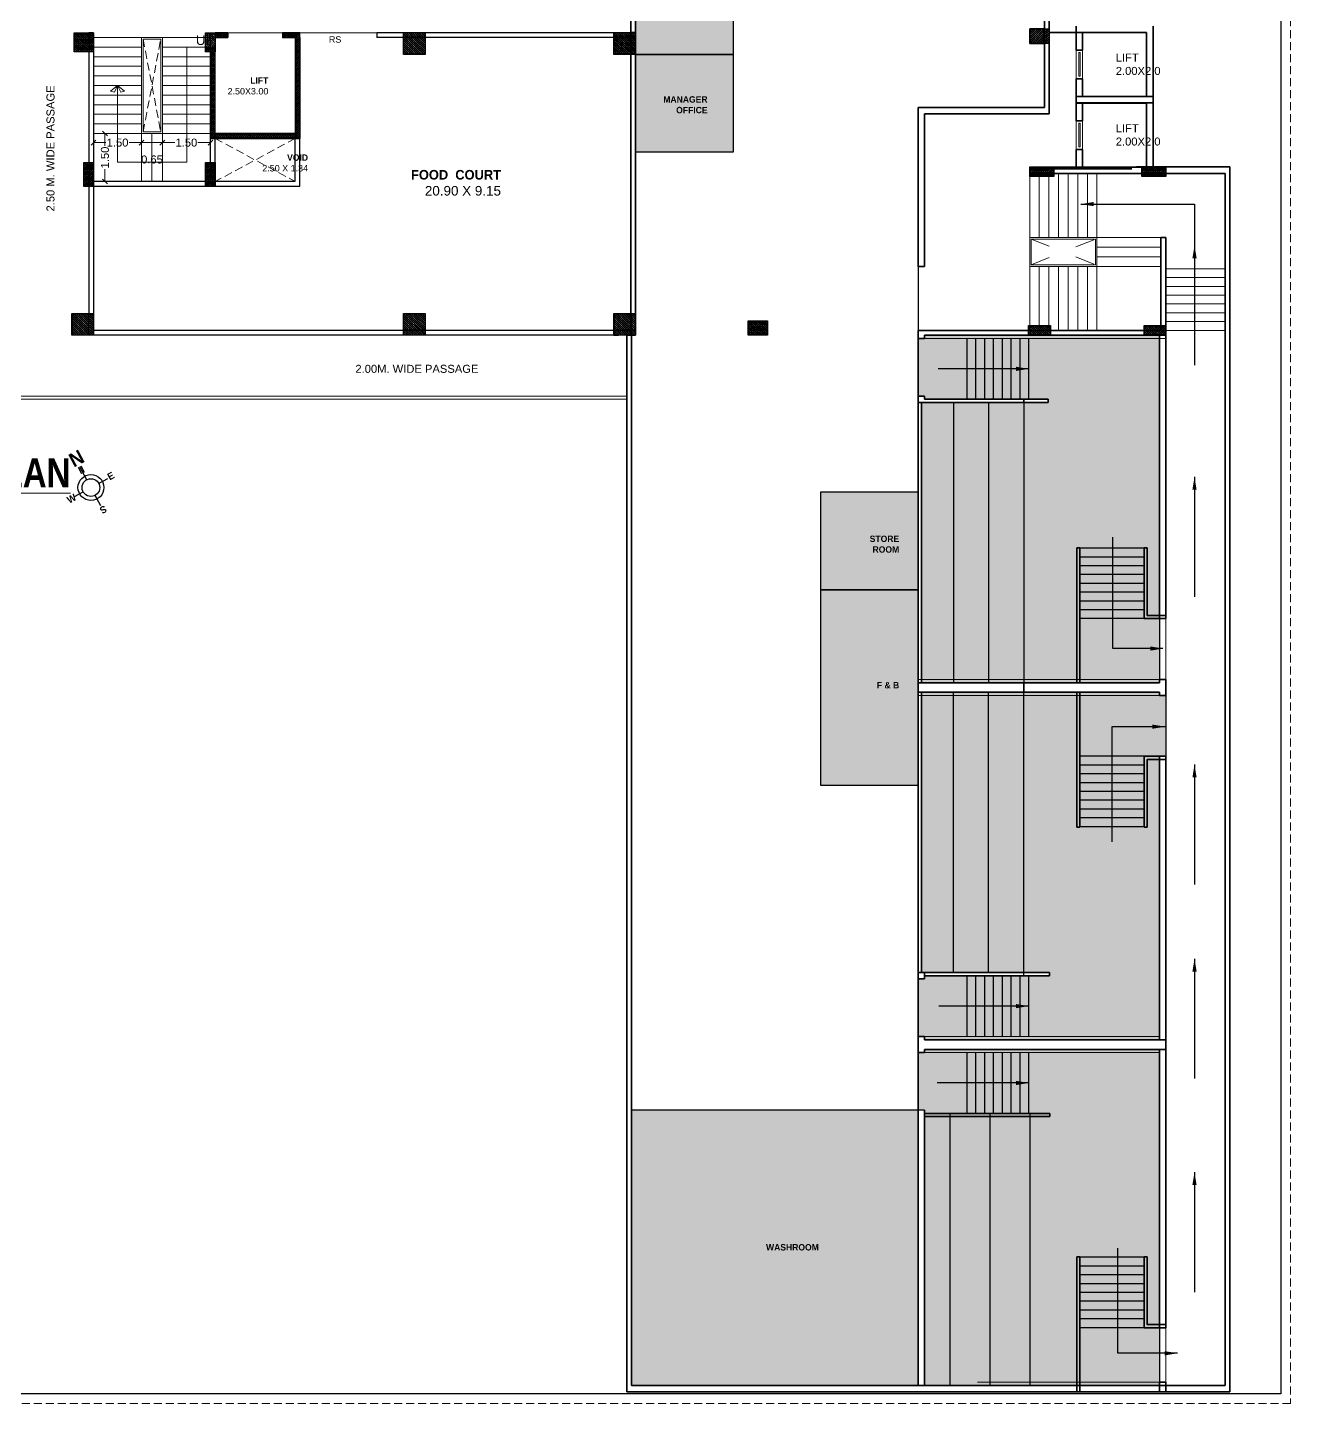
# Model space of a CAD drawing. Header units: feet. Extents: x 1354 to 2117, y 994 to 1430.
# Drawn here: x 1806.27 to 1845.72, y 1086.66 to 1129.64 of the extents above; entities that cross this region are included whole.
import ezdxf
from ezdxf.enums import TextEntityAlignment as Align

# ---------------------------------------------------------------- set-up
doc = ezdxf.new("R2010")
doc.units = ezdxf.units.FT
for name, pattern in [('ACAD_ISO03W100', [30, 12, -18]), ('DASHED2', [0.375, 0.25, -0.125]), ('HIDDEN', [0.375, 0.25, -0.125])]:
    doc.linetypes.add(name, pattern=pattern)
for name, color, linetype, lineweight in [('AR-WALLS', 1, 'Continuous', 30), ('COLUMN (DCPL)', 10, 'Continuous', 30), ('COLUMN HATCH (DCPL)', 42, 'Continuous', 5), ('DIAMENTION', 6, 'Continuous', 13), ('door', 42, 'Continuous', 9), ('Door_TMOS', 252, 'Continuous', 15), ('DUCT (DCPL)', 8, 'HIDDEN', 13), ('H', 253, 'Continuous', 5), ('LINE-1-KEY (DCPL)', 253, 'Continuous', 9), ('stair', 22, 'Continuous', 9), ('Staircase_TMOS', 129, 'Continuous', 20), ('tex', 7, 'Continuous', 15), ('Text Common_TMOS', 150, 'Continuous', 20), ('wall', 7, 'Continuous', 30), ('Wall_TMOS', 5, 'Continuous', 35), ('WIN', 230, 'Continuous', 9)]:
    doc.layers.add(name, color=color, linetype=linetype, lineweight=lineweight)
doc.layers.add('Layer2', color=240, linetype='Continuous')
doc.layers.add('TPClient-Sheet', color=14, linetype='Continuous')
doc.styles.add('Arial Narrow', font='arial.ttf')
doc.styles.get("Standard").update_dxf_attribs({"font": 'arial.ttf'})
doc.styles.add('STYLE1', font='arial.ttf')
doc.styles.add('TECHNICBOLD', font='teb_____.pfb', dxfattribs={"height": 0.03})
doc.dimstyles.new('2_Dim_Wrk_Medium_TMOS', dxfattribs={"dimtxt": 0.18, "dimasz": 0.15, "dimexe": 0.18, "dimexo": 0.0625, "dimgap": 0.09, "dimtad": 0, "dimdec": 3, "dimzin": 0, "dimdsep": 46, "dimtxsty": 'STYLE1', "dimblk": 'OPEN90', "dimcen": 0.09, "dimclrd": 256, "dimclre": 256, "dimclrt": 256, "dimazin": 2, "dimtfac": 1, "dimtdec": 3, "dimtofl": 0, "dimtmove": 0, "dimatfit": 3, "dimfxl": 0, "dimtolj": 1, "dimtzin": 0, "dimlwd": -1, "dimlwe": -1, "dimarcsym": 0})
doc.dimstyles.new('SITE', dxfattribs={"dimtxt": 0.25, "dimasz": 0.15, "dimexe": 0.07, "dimexo": 0.07, "dimgap": 0.05, "dimtad": 0, "dimzin": 0, "dimdsep": 46, "dimtxsty": 'Arial Narrow', "dimblk": 'OBLIQUE', "dimcen": 0.09, "dimclrd": 4, "dimclre": 3, "dimclrt": 6, "dimadec": 0, "dimazin": 0, "dimtfac": 1, "dimtofl": 0, "dimtmove": 2, "dimatfit": 3, "dimfxl": 0, "dimtolj": 1, "dimtzin": 0, "dimlwd": -1, "dimlwe": -1, "dimarcsym": 0})

# ---------------------------------------------------------------- blocks, each defined once
blk = doc.blocks.new('_Oblique')
at = {"layer": 'Layer2', "color": 0, "lineweight": -2}
blk.add_line((-0.5, -0.5), (0.5, 0.5), dxfattribs=at)
blk = doc.blocks.new('*D238')
at = {"layer": 'DEFPOINTS', "color": 0}
for p in [(1808.336, 1126.333), (1809.836, 1126.333), (1809.836, 1126.048)]:
    blk.add_point(p, dxfattribs=at)
at = {"layer": 'DIAMENTION', "color": 3}
for p, q in [((1808.336, 1126.228), (1808.336, 1125.978)), ((1809.836, 1126.228), (1809.836, 1125.978))]:
    blk.add_line(p, q, dxfattribs=at)
at = {"layer": 'DIAMENTION', "color": 4}
for p, q in [((1808.336, 1126.048), (1808.723, 1126.048)), ((1809.836, 1126.048), (1809.448, 1126.048))]:
    blk.add_line(p, q, dxfattribs=at)
at = {"layer": 'DIAMENTION', "color": 4, "xscale": 0.15, "yscale": 0.15, "zscale": 0.15, "rotation": 180}
blk.add_blockref('_Oblique', (1808.336, 1126.048), dxfattribs=at)
at = {"layer": 'DIAMENTION', "color": 4, "xscale": 0.15, "yscale": 0.15, "zscale": 0.15}
blk.add_blockref('_Oblique', (1809.836, 1126.048), dxfattribs=at)
at = {"layer": 'DIAMENTION', "color": 6, "insert": (1809.086, 1126.048), "char_height": 0.25, "attachment_point": 5, "style": 'Arial Narrow'}
blk.add_mtext('\\A1;1.50', dxfattribs=at)
blk = doc.blocks.new('*D239')
at = {"layer": 'DEFPOINTS', "color": 0}
for p in [(1809.836, 1126.44), (1810.486, 1126.333), (1810.486, 1126.048)]:
    blk.add_point(p, dxfattribs=at)
at = {"layer": 'DIAMENTION', "color": 3}
for p, q in [((1809.836, 1126.228), (1809.836, 1125.978)), ((1810.486, 1126.228), (1810.486, 1125.978))]:
    blk.add_line(p, q, dxfattribs=at)
at = {"layer": 'DIAMENTION', "color": 4}
blk.add_line((1809.836, 1126.048), (1810.486, 1126.048), dxfattribs=at)
at = {"layer": 'DIAMENTION', "color": 4, "xscale": 0.15, "yscale": 0.15, "zscale": 0.15, "rotation": 180}
blk.add_blockref('_Oblique', (1809.836, 1126.048), dxfattribs=at)
at = {"layer": 'DIAMENTION', "color": 4, "xscale": 0.15, "yscale": 0.15, "zscale": 0.15}
blk.add_blockref('_Oblique', (1810.486, 1126.048), dxfattribs=at)
at = {"layer": 'DIAMENTION', "color": 6, "insert": (1810.161, 1125.52), "char_height": 0.25, "attachment_point": 5, "style": 'Arial Narrow'}
blk.add_mtext('\\A1;0.65', dxfattribs=at)
blk = doc.blocks.new('*D240')
at = {"layer": 'DEFPOINTS', "color": 0}
for p in [(1810.486, 1126.333), (1811.986, 1126.333), (1811.986, 1126.048)]:
    blk.add_point(p, dxfattribs=at)
at = {"layer": 'DIAMENTION', "color": 3}
for p, q in [((1810.486, 1126.228), (1810.486, 1125.978)), ((1811.986, 1126.228), (1811.986, 1125.978))]:
    blk.add_line(p, q, dxfattribs=at)
at = {"layer": 'DIAMENTION', "color": 4}
for p, q in [((1810.486, 1126.048), (1810.873, 1126.048)), ((1811.986, 1126.048), (1811.598, 1126.048))]:
    blk.add_line(p, q, dxfattribs=at)
at = {"layer": 'DIAMENTION', "color": 4, "xscale": 0.15, "yscale": 0.15, "zscale": 0.15, "rotation": 180}
blk.add_blockref('_Oblique', (1810.486, 1126.048), dxfattribs=at)
at = {"layer": 'DIAMENTION', "color": 4, "xscale": 0.15, "yscale": 0.15, "zscale": 0.15}
blk.add_blockref('_Oblique', (1811.986, 1126.048), dxfattribs=at)
at = {"layer": 'DIAMENTION', "color": 6, "insert": (1811.236, 1126.048), "char_height": 0.25, "attachment_point": 5, "style": 'Arial Narrow'}
blk.add_mtext('\\A1;1.50', dxfattribs=at)
blk = doc.blocks.new('*D241')
at = {"layer": 'DEFPOINTS', "color": 0}
for p in [(1808.67, 1126.333), (1808.692, 1126.333), (1808.67, 1124.833)]:
    blk.add_point(p, dxfattribs=at)
at = {"layer": 'DIAMENTION', "color": 3}
for p, q in [((1808.692, 1126.333), (1808.762, 1126.333)), ((1808.692, 1124.833), (1808.762, 1124.833))]:
    blk.add_line(p, q, dxfattribs=at)
at = {"layer": 'DIAMENTION', "color": 4}
for p, q in [((1808.692, 1126.333), (1808.692, 1125.945)), ((1808.692, 1124.833), (1808.692, 1125.22))]:
    blk.add_line(p, q, dxfattribs=at)
at = {"layer": 'DIAMENTION', "color": 4, "xscale": 0.15, "yscale": 0.15, "zscale": 0.15}
for p, rotation in [((1808.692, 1126.333), 90), ((1808.692, 1124.833), 270)]:
    blk.add_blockref('_Oblique', p, dxfattribs=dict(at, rotation=rotation))
at = {"layer": 'DIAMENTION', "color": 6, "insert": (1808.692, 1125.583), "char_height": 0.25, "attachment_point": 5, "rotation": 90, "style": 'Arial Narrow'}
blk.add_mtext('\\A1;1.50', dxfattribs=at)
blk = doc.blocks.new('_Open90')
at = {"color": 0, "linetype": 'ByBlock', "lineweight": -2}
for p, q in [((0, 0), (-1, 0)), ((-0.5, 0.5), (0, 0)), ((0, 0), (-0.5, -0.5))]:
    blk.add_line(p, q, dxfattribs=at)

msp = doc.modelspace()

# ---------------------------------------------------------------- hatches: boundary and pattern name
at = {"layer": 'AR-WALLS', "ltscale": 0.25}
h = msp.add_hatch(color=254, dxfattribs=at)
h.dxf.hatch_style = 1
h.paths.add_polyline_path([(1834.093, 1119.9326), (1834.293, 1119.9326), (1834.293, 1120.0326), (1841.6266, 1120.0326), (1841.6266, 1109.1788), (1834.193, 1109.1788), (1834.193, 1117.9318), (1838.1483, 1117.9318), (1838.148, 1118.0284), (1834.293, 1118.0318), (1834.293, 1118.1318), (1834.093, 1118.1318)])
h = msp.add_hatch(color=254, dxfattribs=at)
h.dxf.hatch_style = 1
h.paths.add_polyline_path([(1834.193, 1108.8788), (1841.6266, 1108.8788), (1841.6266, 1108.7788), (1841.8266, 1108.7788), (1841.8266, 1106.8788), (1841.6266, 1106.8788), (1841.6266, 1098.0258), (1834.293, 1098.0258), (1834.293, 1098.1258), (1834.093, 1098.1258), (1834.093, 1099.9258), (1834.293, 1099.9258), (1834.293, 1100.0258), (1838.1918, 1100.0258), (1838.1918, 1100.1258), (1834.193, 1100.1258)])
h = msp.add_hatch(color=254, dxfattribs=at)
h.dxf.hatch_style = 1
h.paths.add_polyline_path([(1834.093, 1097.6258), (1834.293, 1097.6258), (1834.293, 1097.7258), (1841.6266, 1097.7258), (1841.6266, 1087.2258), (1834.293, 1087.2258), (1834.293, 1095.8258), (1834.093, 1095.8258)])
at = {"layer": 'COLUMN HATCH (DCPL)'}
h = msp.add_hatch(dxfattribs=at)
h.set_pattern_fill('SACNCR', color=256, scale=0.5, angle=360, style=0)
h.set_pattern_definition([(45, (1520.664514, 1942.104684), (-0.0331456304, 0.0331456304), []), (45, (1520.69766, 1942.104684), (-0.0331456304, 0.0331456304), [0, -0.046875])])
h.paths.add_polyline_path([(1837.5836, 1129.1478), (1837.5836, 1129.598), (1838.1836, 1129.598), (1838.1836, 1129.1478)])
h = msp.add_hatch(dxfattribs=at)
h.set_pattern_fill('SACNCR', color=256, scale=0.5, angle=90, style=0)
h.set_pattern_definition([(135, (7901.90748, 813.163358), (-0.03314563037, -0.03314563037), []), (135, (7901.90748, 813.196503), (-0.03314563037, -0.03314563037), [0, -0.046875])])
h.paths.add_polyline_path([(1807.7356, 1128.882), (1807.7356, 1129.482), (1808.3356, 1129.482), (1808.3356, 1128.882)], flags=0)
h = msp.add_hatch(dxfattribs=at)
h.set_pattern_fill('SACNCR', color=256, scale=0.5, angle=90, style=0)
h.set_pattern_definition([(135, (7902.05748, 813.163358), (-0.03314563037, -0.03314563037), []), (135, (7902.05748, 813.196503), (-0.03314563037, -0.03314563037), [0, -0.046875])])
h.paths.add_polyline_path([(1812.1356, 1128.882), (1811.8356, 1128.882), (1811.8356, 1129.482), (1812.1356, 1129.482)], flags=0)
h = msp.add_hatch(dxfattribs=at)
h.set_pattern_fill('SACNCR', color=256, scale=0.5, angle=90, style=0)
h.set_pattern_definition([(135, (-107.014676, 17680.599033), (-0.03314563037, -0.03314563037), []), (135, (-107.014676, 17680.63218), (-0.03314563037, -0.03314563037), [0, -0.046875])])
h.paths.add_polyline_path([(1814.7842, 1129.482), (1814.2349, 1129.482), (1814.2349, 1129.332), (1814.6342, 1129.332), (1814.6342, 1126.332), (1812.1356, 1126.332), (1812.1356, 1128.882), (1811.9856, 1128.882), (1811.9856, 1126.182), (1814.7842, 1126.182)])
h.paths.add_polyline_path([(1812.5349, 1129.482), (1812.1356, 1129.482), (1812.1356, 1129.332), (1812.5349, 1129.332)], flags=17)
h = msp.add_hatch(dxfattribs=at)
h.set_pattern_fill('SACNCR', color=256, scale=0.5, angle=90, style=0)
h.set_pattern_definition([(135, (7902.13178, 813.123358), (-0.03314563037, -0.03314563037), []), (135, (7902.13178, 813.156503), (-0.03314563037, -0.03314563037), [0, -0.046875])])
h.paths.add_polyline_path([(1818.0185, 1128.802), (1818.0185, 1129.482), (1818.6985, 1129.482), (1818.6985, 1128.802)], flags=0)
h = msp.add_hatch(dxfattribs=at)
h.set_pattern_fill('SACNCR', color=256, scale=0.5, angle=90, style=0)
h.set_pattern_definition([(135, (7902.397483, 813.123358), (-0.03314563037, -0.03314563037), []), (135, (7902.397483, 813.156503), (-0.03314563037, -0.03314563037), [0, -0.046875])])
h.paths.add_polyline_path([(1824.5842, 1128.802), (1824.5842, 1129.482), (1825.2642, 1129.482), (1825.2642, 1128.802)], flags=0)
h = msp.add_hatch(dxfattribs=at)
h.set_pattern_fill('SACNCR', color=256, scale=0.5, angle=180, style=0)
h.set_pattern_definition([(225, (2119.554293, 7218.92884), (0.03314563037, -0.03314563037), []), (225, (2119.521147, 7218.92884), (0.03314563037, -0.03314563037), [0, -0.046875])])
h.paths.add_polyline_path([(1808.3356, 1124.682), (1808.0356, 1124.682), (1808.0356, 1125.432), (1808.3356, 1125.432)], flags=0)
h = msp.add_hatch(dxfattribs=at)
h.set_pattern_fill('SACNCR', color=256, scale=0.5, angle=90, style=0)
h.set_pattern_definition([(135, (7902.05748, 813.688358), (-0.03314563037, -0.03314563037), []), (135, (7902.05748, 813.721503), (-0.03314563037, -0.03314563037), [0, -0.046875])])
h.paths.add_polyline_path([(1812.1356, 1124.682), (1811.8356, 1124.682), (1811.8356, 1125.432), (1812.1356, 1125.432)], flags=0)
h = msp.add_hatch(dxfattribs=at)
h.set_pattern_fill('SACNCR', color=256, scale=0.5, angle=180, style=0)
h.set_pattern_definition([(225, (2147.795615, 306.256866), (0.0331456304, -0.0331456304), []), (225, (2147.76247, 306.256866), (0.0331456304, -0.0331456304), [0, -0.046875])])
h.paths.add_polyline_path([(1838.3266, 1125.2888), (1838.3266, 1124.9892), (1837.5766, 1124.9892), (1837.5766, 1125.2888)])
h = msp.add_hatch(dxfattribs=at)
h.set_pattern_fill('SACNCR', color=256, scale=0.5, angle=180, style=0)
h.set_pattern_definition([(225, (2151.295615, 306.256866), (0.0331456304, -0.0331456304), []), (225, (2151.26247, 306.256866), (0.0331456304, -0.0331456304), [0, -0.046875])])
h.paths.add_polyline_path([(1841.8266, 1125.2888), (1841.8266, 1124.9892), (1841.0766, 1124.9892), (1841.0766, 1125.2888)])
h = msp.add_hatch(dxfattribs=at)
h.set_pattern_fill('SACNCR', color=256, scale=0.5, angle=90, style=0)
h.set_pattern_definition([(135, (7901.86748, 813.653358), (-0.03314563037, -0.03314563037), []), (135, (7901.86748, 813.686503), (-0.03314563037, -0.03314563037), [0, -0.046875])])
h.paths.add_polyline_path([(1807.6556, 1120.032), (1807.6556, 1120.712), (1808.3356, 1120.712), (1808.3356, 1120.032)], flags=0)
h = msp.add_hatch(dxfattribs=at)
h.set_pattern_fill('SACNCR', color=256, scale=0.5, angle=90, style=0)
h.set_pattern_definition([(135, (7902.13178, 813.653358), (-0.03314563037, -0.03314563037), []), (135, (7902.13178, 813.686503), (-0.03314563037, -0.03314563037), [0, -0.046875])])
h.paths.add_polyline_path([(1818.0185, 1120.032), (1818.0185, 1120.712), (1818.6985, 1120.712), (1818.6985, 1120.032)], flags=0)
h = msp.add_hatch(dxfattribs=at)
h.set_pattern_fill('SACNCR', color=256, scale=0.5, angle=90, style=0)
h.set_pattern_definition([(135, (7902.397483, 813.653358), (-0.03314563037, -0.03314563037), []), (135, (7902.397483, 813.686503), (-0.03314563037, -0.03314563037), [0, -0.046875])])
h.paths.add_polyline_path([(1824.5842, 1120.032), (1824.5842, 1120.712), (1825.2642, 1120.712), (1825.2642, 1120.032)], flags=0)
h = msp.add_hatch(dxfattribs=at)
h.set_pattern_fill('SACNCR', color=256, scale=0.5, angle=90, style=0)
h.set_pattern_definition([(135, (7912.817377, 788.631246), (-0.03314563037, -0.03314563037), []), (135, (7912.817377, 788.66439), (-0.03314563037, -0.03314563037), [0, -0.046875])])
h.paths.add_polyline_path([(1828.7841, 1120.0316), (1828.7841, 1120.4824), (1829.3841, 1120.4824), (1829.3841, 1120.0316)])
h = msp.add_hatch(dxfattribs=at)
h.set_pattern_fill('SACNCR', color=256, scale=0.5, angle=90, style=0)
h.set_pattern_definition([(135, (1015.358876, 820.76491), (-0.0331456304, -0.0331456304), []), (135, (1015.358876, 820.798055), (-0.0331456304, -0.0331456304), [0, -0.046875])])
h.paths.add_polyline_path([(1837.5431, 1120.0373), (1837.5431, 1120.3342), (1838.2231, 1120.3342), (1838.2231, 1120.0373)])
h = msp.add_hatch(dxfattribs=at)
h.set_pattern_fill('SACNCR', color=256, scale=0.5, angle=90, style=0)
h.set_pattern_definition([(135, (1018.962426, 820.76491), (-0.0331456304, -0.0331456304), []), (135, (1018.962426, 820.798055), (-0.0331456304, -0.0331456304), [0, -0.046875])])
h.paths.add_polyline_path([(1841.1467, 1120.0373), (1841.1467, 1120.3342), (1841.8267, 1120.3342), (1841.8267, 1120.0373)])
at = {"layer": 'TPClient-Sheet'}
h = msp.add_hatch(color=254, dxfattribs=at)
h.dxf.hatch_style = 1
h.paths.add_polyline_path([(1825.2642, 1131.85), (1828.3122, 1131.85), (1828.3122, 1128.802), (1825.2642, 1128.802)])
h = msp.add_hatch(color=254, dxfattribs=at)
h.dxf.hatch_style = 1
h.paths.add_polyline_path([(1825.2642, 1128.802), (1828.3122, 1128.802), (1828.3122, 1125.754), (1825.2642, 1125.754)])
h = msp.add_hatch(color=254, dxfattribs=at)
h.dxf.hatch_style = 1
h.paths.add_polyline_path([(1831.045, 1112.0768), (1831.045, 1115.1248), (1834.093, 1115.1248), (1834.093, 1112.0768)])
h = msp.add_hatch(color=254, dxfattribs=at)
h.dxf.hatch_style = 1
h.paths.add_polyline_path([(1831.045, 1105.9808), (1831.045, 1112.0768), (1834.093, 1112.0768), (1834.0929, 1105.9808)])
h = msp.add_hatch(color=254, dxfattribs=at)
h.dxf.hatch_style = 1
h.paths.add_polyline_path([(1825.1432, 1087.2258), (1825.1638, 1095.8258), (1834.093, 1095.8258), (1834.093, 1087.2258)])

# ---------------------------------------------------------------- linework, layer by layer
at = {"color": 116}
for p, q in [((1835.623, 1118.0318), (1835.623, 1119.9326)), ((1835.898, 1118.0318), (1835.898, 1119.9326)), ((1836.173, 1118.0318), (1836.173, 1119.9326)), ((1836.448, 1118.0318), (1836.448, 1119.9326)), ((1836.723, 1118.0318), (1836.723, 1119.9326)), ((1836.998, 1118.0318), (1836.998, 1119.9326)), ((1837.273, 1118.0318), (1837.273, 1119.9326)), ((1837.548, 1118.0318), (1837.548, 1119.9326)), ((1835.193, 1117.9318), (1835.193, 1109.1788)), ((1836.293, 1117.9318), (1836.293, 1109.1788)), ((1837.393, 1118.0318), (1837.393, 1109.1788)), ((1841.1466, 1113.3788), (1839.1466, 1113.3788)), ((1841.1466, 1113.1038), (1839.1466, 1113.1038)), ((1841.1466, 1112.8288), (1839.1466, 1112.8288)), ((1841.1466, 1112.8288), (1839.1466, 1112.8288)), ((1841.1466, 1112.5538), (1839.1466, 1112.5538)), ((1841.1466, 1112.2788), (1839.1466, 1112.2788)), ((1841.1466, 1112.0038), (1839.1466, 1112.0038)), ((1841.1466, 1111.7288), (1839.1466, 1111.7288)), ((1841.1466, 1111.4538), (1839.1466, 1111.4538)), ((1841.1466, 1111.1788), (1839.1466, 1111.1788)), ((1835.193, 1100.1258), (1835.193, 1108.8788)), ((1836.293, 1100.1258), (1836.293, 1108.8788)), ((1837.393, 1100.0258), (1837.393, 1108.8788)), ((1841.1466, 1106.8788), (1839.1466, 1106.8788)), ((1841.1466, 1106.6038), (1839.1466, 1106.6038)), ((1841.1466, 1106.3288), (1839.1466, 1106.3288)), ((1841.1466, 1106.0538), (1839.1466, 1106.0538)), ((1841.1466, 1105.7788), (1839.1466, 1105.7788)), ((1841.1466, 1105.5038), (1839.1466, 1105.5038)), ((1841.1466, 1105.2288), (1839.1466, 1105.2288)), ((1841.1466, 1105.2288), (1839.1466, 1105.2288)), ((1841.1466, 1104.9538), (1839.1466, 1104.9538)), ((1841.1466, 1104.6788), (1839.1466, 1104.6788)), ((1835.623, 1098.1258), (1835.623, 1100.0266)), ((1835.898, 1098.1258), (1835.898, 1100.0266)), ((1836.173, 1098.1258), (1836.173, 1100.0266)), ((1836.448, 1098.1258), (1836.448, 1100.0266)), ((1836.723, 1098.1258), (1836.723, 1100.0266)), ((1836.998, 1098.1258), (1836.998, 1100.0266)), ((1837.273, 1098.1258), (1837.273, 1100.0266)), ((1837.548, 1098.1258), (1837.548, 1100.0266)), ((1834.293, 1098.0258), (1834.293, 1098.1258)), ((1835.623, 1095.7258), (1835.623, 1097.6266)), ((1835.898, 1095.7258), (1835.898, 1097.6266)), ((1836.173, 1095.7258), (1836.173, 1097.6266)), ((1836.448, 1095.7258), (1836.448, 1097.6266)), ((1836.723, 1095.7258), (1836.723, 1097.6266)), ((1836.998, 1095.7258), (1836.998, 1097.6266)), ((1837.273, 1095.7258), (1837.273, 1097.6266)), ((1837.548, 1095.7258), (1837.548, 1097.6266)), ((1835.0932, 1087.2258), (1835.0932, 1095.7258)), ((1836.3432, 1087.2258), (1836.3432, 1095.7258)), ((1837.5932, 1087.2258), (1837.5932, 1095.7258)), ((1841.1466, 1091.2306), (1839.1466, 1091.2306)), ((1841.1466, 1090.9556), (1839.1466, 1090.9556)), ((1841.1466, 1090.6806), (1839.1466, 1090.6806)), ((1841.1466, 1090.6806), (1839.1466, 1090.6806)), ((1841.1466, 1090.4056), (1839.1466, 1090.4056)), ((1841.1466, 1090.1306), (1839.1466, 1090.1306)), ((1841.1466, 1089.8556), (1839.1466, 1089.8556)), ((1841.1466, 1089.5806), (1839.1466, 1089.5806)), ((1841.1466, 1089.3056), (1839.1466, 1089.3056)), ((1841.1466, 1089.0306), (1839.1466, 1089.0306))]:
    msp.add_line(p, q, dxfattribs=at)
for q in [(1825.1432, 1095.8258), (1834.293, 1095.7258)]:
    msp.add_line((1834.293, 1095.8258), q)
for points in [[(1825.2642, 1137.6893), (1837.8842, 1137.6893), (1837.8842, 1137.3835), (1838.0342, 1137.3835), (1838.0342, 1129.598), (1837.5836, 1129.598), (1837.5836, 1129.1478), (1838.0342, 1129.1478), (1838.0342, 1127.1454), (1834.093, 1127.1454), (1834.093, 1087.2258), (1825.1432, 1087.2258), (1825.1432, 1120.032), (1825.2642, 1120.032), (1825.2642, 1137.6893)], [(1834.093, 1119.9326), (1834.293, 1119.9326), (1834.293, 1120.0326), (1841.6266, 1120.0326), (1841.6266, 1109.1788), (1834.193, 1109.1788), (1834.193, 1117.9318), (1838.1483, 1117.9318), (1838.148, 1118.0284), (1834.293, 1118.0318), (1834.293, 1118.1318), (1834.093, 1118.1318), (1834.093, 1119.9326)], [(1834.193, 1108.8788), (1841.6266, 1108.8788), (1841.6266, 1108.7788), (1841.8266, 1108.7788), (1841.8266, 1106.8788), (1841.6266, 1106.8788), (1841.6266, 1098.0258), (1834.293, 1098.0258), (1834.293, 1098.1258), (1834.093, 1098.1258), (1834.093, 1099.9258), (1834.293, 1099.9258), (1834.293, 1100.0258), (1838.1918, 1100.0258), (1838.1918, 1100.1258), (1834.193, 1100.1258), (1834.193, 1108.8788)], [(1834.093, 1097.6258), (1834.293, 1097.6258), (1834.293, 1097.7258), (1841.6266, 1097.7258), (1841.6266, 1087.2258), (1834.293, 1087.2258), (1834.293, 1095.8258), (1834.093, 1095.8258), (1834.093, 1097.6258)]]:
    msp.add_lwpolyline(points)
for points in [[(1825.2642, 1131.85), (1828.3122, 1131.85), (1828.3122, 1128.802), (1825.2642, 1128.802)], [(1825.2642, 1128.802), (1828.3122, 1128.802), (1828.3122, 1125.754), (1825.2642, 1125.754)], [(1831.045, 1112.0768), (1834.093, 1112.0768), (1834.093, 1115.1248), (1831.045, 1115.1248)], [(1831.045, 1105.9808), (1834.0929, 1105.9808), (1834.093, 1112.0768), (1831.045, 1112.0768)]]:
    msp.add_lwpolyline(points, close=True)
at = {"layer": 'COLUMN (DCPL)'}
for points in [[(1837.5836, 1129.1478), (1837.5836, 1129.598), (1838.1836, 1129.598), (1838.1836, 1129.1478)], [(1807.7356, 1128.882), (1807.7356, 1129.482), (1808.3356, 1129.482), (1808.3356, 1128.882)], [(1812.1356, 1128.882), (1811.8356, 1128.882), (1811.8356, 1129.482), (1812.1356, 1129.482)], [(1814.7842, 1129.482), (1814.2349, 1129.482), (1814.2349, 1129.332), (1814.6342, 1129.332), (1814.6342, 1126.332), (1812.1356, 1126.332), (1812.1356, 1128.882), (1811.9856, 1128.882), (1811.9856, 1126.182), (1814.7842, 1126.182)], [(1812.5349, 1129.482), (1812.1356, 1129.482), (1812.1356, 1129.332), (1812.5349, 1129.332)], [(1818.0185, 1128.802), (1818.0185, 1129.482), (1818.6985, 1129.482), (1818.6985, 1128.802)], [(1824.5842, 1128.802), (1824.5842, 1129.482), (1825.2642, 1129.482), (1825.2642, 1128.802)], [(1808.3356, 1124.682), (1808.0356, 1124.682), (1808.0356, 1125.432), (1808.3356, 1125.432)], [(1812.1356, 1124.682), (1811.8356, 1124.682), (1811.8356, 1125.432), (1812.1356, 1125.432)], [(1838.3266, 1125.2888), (1838.3266, 1124.9892), (1837.5766, 1124.9892), (1837.5766, 1125.2888)], [(1841.8266, 1125.2888), (1841.8266, 1124.9892), (1841.0766, 1124.9892), (1841.0766, 1125.2888)], [(1807.6556, 1120.032), (1807.6556, 1120.712), (1808.3356, 1120.712), (1808.3356, 1120.032)], [(1818.0185, 1120.032), (1818.0185, 1120.712), (1818.6985, 1120.712), (1818.6985, 1120.032)], [(1824.5842, 1120.032), (1824.5842, 1120.712), (1825.2642, 1120.712), (1825.2642, 1120.032)], [(1828.7841, 1120.0322), (1828.7841, 1120.4824), (1829.3841, 1120.4824), (1829.3841, 1120.0322)], [(1837.5431, 1120.0373), (1837.5431, 1120.3342), (1838.2231, 1120.3342), (1838.2231, 1120.0373)], [(1841.1467, 1120.0373), (1841.1467, 1120.3342), (1841.8267, 1120.3342), (1841.8267, 1120.0373)]]:
    msp.add_lwpolyline(points, close=True, dxfattribs=at)
at = {"layer": 'DIAMENTION', "linetype": 'DASHED2'}
for p, q in [((1809.8856, 1126.3826), (1810.4356, 1129.2826)), ((1809.8856, 1129.2826), (1810.4356, 1126.3826))]:
    msp.add_line(p, q, dxfattribs=at)
at = {"layer": 'door'}
for p, q in [((1834.093, 1122.1833), (1834.093, 1120.1826)), ((1834.093, 1119.9326), (1834.093, 1118.1318)), ((1841.8266, 1109.2788), (1841.8266, 1111.1788)), ((1841.8266, 1108.7788), (1841.8266, 1106.8788)), ((1834.093, 1099.9258), (1834.093, 1098.1258)), ((1834.093, 1097.6258), (1834.093, 1095.8258)), ((1841.8266, 1087.3258), (1841.8266, 1089.0306))]:
    msp.add_line(p, q, dxfattribs=at)
at = {"layer": 'Door_TMOS'}
for points in [[(1839.0272, 1128.0399), (1839.2272, 1128.0399), (1839.2272, 1128.9399), (1839.0272, 1128.9399)], [(1839.1072, 1128.1199), (1839.1472, 1128.1199), (1839.1472, 1128.8599), (1839.1072, 1128.8599)], [(1839.0272, 1125.834), (1839.2272, 1125.834), (1839.2272, 1126.734), (1839.0272, 1126.734)], [(1839.1072, 1125.914), (1839.1472, 1125.914), (1839.1472, 1126.654), (1839.1072, 1126.654)]]:
    msp.add_lwpolyline(points, close=True, dxfattribs=at)
at = {"layer": 'DUCT (DCPL)'}
for p, q in [((1812.1356, 1126.1777), (1814.6342, 1124.8326)), ((1814.6342, 1126.1777), (1812.1356, 1124.8326))]:
    msp.add_line(p, q, dxfattribs=at)
at = {"layer": 'H', "linetype": 'HIDDEN'}
msp.add_lwpolyline([(1764.2261, 1152.064), (1845.7211, 1152.064), (1845.7211, 1086.6636), (1764.2261, 1086.6636)], close=True, dxfattribs=at)
at = {"layer": 'LINE-1-KEY (DCPL)'}
for points in [[(1834.093, 1119.9326), (1834.293, 1119.9326)], [(1834.293, 1119.9326), (1841.8266, 1119.9326)], [(1841.6266, 1109.2788), (1834.093, 1109.2788)], [(1834.093, 1108.7788), (1841.6266, 1108.7788)], [(1841.6266, 1098.1258), (1834.293, 1098.1258)], [(1834.293, 1097.6258), (1841.6266, 1097.6258)], [(1841.8266, 1087.3258), (1835.9432, 1087.3258)]]:
    msp.add_lwpolyline(points, dxfattribs=at)
at = {"layer": 'stair'}
for p, q in [((1811.9856, 1129.3326), (1808.3356, 1129.3326)), ((1809.8356, 1129.3326), (1809.8356, 1124.8326)), ((1810.4856, 1129.3326), (1809.8356, 1129.3326)), ((1810.4356, 1129.2826), (1809.8856, 1129.2826)), ((1809.8856, 1129.2826), (1809.8856, 1126.3826)), ((1810.4356, 1126.3826), (1810.4356, 1129.2826)), ((1810.4856, 1124.8326), (1810.4856, 1129.3326)), ((1812.5349, 1129.482), (1814.2349, 1129.482)), ((1809.8356, 1129.0326), (1808.3356, 1129.0326)), ((1809.8356, 1128.7326), (1808.3356, 1128.7326)), ((1811.9856, 1129.0326), (1810.4856, 1129.0326)), ((1811.9856, 1128.7326), (1810.4856, 1128.7326)), ((1809.8356, 1128.4326), (1808.3356, 1128.4326)), ((1811.9856, 1128.4326), (1810.4856, 1128.4326)), ((1809.8356, 1128.1326), (1808.3356, 1128.1326)), ((1809.8356, 1127.8326), (1808.3356, 1127.8326)), ((1811.9856, 1128.1326), (1810.4856, 1128.1326)), ((1811.9856, 1127.8326), (1810.4856, 1127.8326)), ((1809.8356, 1127.5326), (1808.3356, 1127.5326)), ((1811.9856, 1127.5326), (1810.4856, 1127.5326)), ((1809.8356, 1127.2326), (1808.3356, 1127.2326)), ((1811.9856, 1127.2326), (1810.4856, 1127.2326)), ((1809.8356, 1126.9326), (1808.3356, 1126.9326)), ((1809.8356, 1126.6326), (1808.3356, 1126.6326)), ((1811.9856, 1126.9326), (1810.4856, 1126.9326)), ((1811.9856, 1126.6326), (1810.4856, 1126.6326)), ((1811.9856, 1126.3326), (1808.3356, 1126.3326)), ((1810.4356, 1126.3826), (1809.8856, 1126.3826)), ((1810.1606, 1126.3326), (1810.1606, 1124.8326)), ((1837.5766, 1125.0833), (1837.5766, 1123.0833)), ((1837.8766, 1125.0833), (1837.8766, 1123.0833)), ((1838.1766, 1125.0833), (1838.1766, 1123.0833)), ((1838.4766, 1125.0833), (1838.4766, 1123.0833)), ((1838.7766, 1125.0833), (1838.7766, 1123.0833)), ((1839.0766, 1125.0833), (1839.0766, 1123.0833)), ((1839.3766, 1125.0833), (1839.3766, 1123.0833)), ((1839.6766, 1125.0833), (1839.6766, 1123.0833)), ((1839.6766, 1123.0833), (1841.6766, 1123.0833)), ((1839.6766, 1122.7833), (1841.6766, 1122.7833)), ((1839.6766, 1122.4833), (1841.6766, 1122.4833)), ((1837.5766, 1122.1833), (1837.5766, 1120.1826)), ((1837.8766, 1122.1833), (1837.8766, 1120.1826)), ((1838.1766, 1122.1833), (1838.1766, 1120.1826)), ((1838.4766, 1122.1833), (1838.4766, 1120.1826)), ((1838.7766, 1122.1833), (1838.7766, 1120.1826)), ((1839.0766, 1122.1833), (1839.0766, 1120.1826)), ((1839.3766, 1122.1833), (1839.3766, 1120.1826)), ((1839.6766, 1122.1833), (1839.6766, 1120.1826)), ((1839.6766, 1122.1833), (1841.6766, 1122.1833))]:
    msp.add_line(p, q, dxfattribs=at)
for points in [[(1809.0856, 1127.8326), (1809.0856, 1125.4413), (1811.245, 1125.4413), (1811.245, 1129.0326)], [(1809.0856, 1127.8326), (1808.8684, 1127.6538), (1808.9861, 1127.6276), (1809.0856, 1127.8326)], [(1809.0856, 1127.8326), (1809.3029, 1127.6538), (1809.1852, 1127.6276), (1809.0856, 1127.8326)]]:
    msp.add_lwpolyline(points, dxfattribs=at)
at = {"layer": 'Staircase_TMOS'}
for p, q in [((1837.5766, 1123.0833), (1839.6766, 1123.0833)), ((1837.5766, 1122.1833), (1837.5766, 1123.0833)), ((1839.6766, 1123.0833), (1839.6766, 1122.1833)), ((1837.6266, 1123.0333), (1839.6266, 1123.0333)), ((1837.6266, 1122.2333), (1837.6266, 1123.0333)), ((1839.6266, 1123.0333), (1839.6266, 1122.2333)), ((1837.6266, 1122.2333), (1839.6266, 1122.2333)), ((1837.5766, 1122.1833), (1839.6766, 1122.1833)), ((1841.8266, 1122.1076), (1843.6766, 1122.1076)), ((1841.8266, 1121.8326), (1843.6766, 1121.8326)), ((1841.8266, 1121.5576), (1843.6766, 1121.5576)), ((1841.8266, 1121.2826), (1843.6766, 1121.2826)), ((1841.8266, 1121.0076), (1843.6766, 1121.0076)), ((1841.8266, 1120.7326), (1843.6766, 1120.7326)), ((1841.8266, 1120.4576), (1843.6766, 1120.4576)), ((1841.8266, 1120.1826), (1843.6766, 1120.1826))]:
    msp.add_line(p, q, dxfattribs=at)
at = {"layer": 'Staircase_TMOS', "linetype": 'ACAD_ISO03W100', "ltscale": 0.05}
for p, q in [((1837.6266, 1122.2333), (1839.6266, 1123.0333)), ((1837.6266, 1123.0333), (1839.6266, 1122.2333))]:
    msp.add_line(p, q, dxfattribs=at)
at = {"layer": 'wall'}
for p, q in [((1808.3356, 1129.4826), (1808.1856, 1129.4826)), ((1808.1856, 1129.4826), (1808.1856, 1120.0326)), ((1808.3356, 1129.4826), (1808.3356, 1124.8326)), ((1811.9856, 1124.8326), (1811.9856, 1129.4826)), ((1812.5349, 1129.482), (1812.1356, 1129.482)), ((1812.1356, 1124.8326), (1812.1356, 1129.3326)), ((1812.4349, 1129.332), (1812.1356, 1129.332)), ((1812.5349, 1129.332), (1812.1356, 1129.332)), ((1812.4349, 1129.332), (1812.4349, 1129.482)), ((1812.5349, 1129.482), (1812.5349, 1129.332)), ((1814.6342, 1129.4826), (1814.6342, 1126.182)), ((1814.7842, 1129.3326), (1814.7842, 1126.182)), ((1825.2642, 1129.4826), (1817.1842, 1129.4826)), ((1817.1842, 1129.4826), (1817.1842, 1129.3326)), ((1825.2642, 1129.3326), (1817.1842, 1129.3326)), ((1825.2642, 1129.4826), (1824.5842, 1129.4826)), ((1839.0246, 1127.1708), (1839.0245, 1126.9408)), ((1814.6342, 1126.332), (1812.1356, 1126.332)), ((1814.6342, 1126.182), (1812.1356, 1126.182)), ((1811.9856, 1124.8326), (1808.3356, 1124.8326)), ((1838.3266, 1125.0846), (1841.4272, 1125.084)), ((1811.9856, 1124.6826), (1808.1856, 1124.6826)), ((1808.3356, 1124.6826), (1808.3356, 1120.1826)), ((1825.2642, 1120.1826), (1808.3356, 1120.1826)), ((1825.2642, 1120.0326), (1808.3356, 1120.0326)), ((1807.9739, 1115.705), (1807.8704, 1115.8978)), ((1808.1237, 1115.5183), (1807.9089, 1115.9185)), ((1808.0509, 1115.7463), (1807.9474, 1115.9391)), ((1808.7684, 1115.5495), (1808.4993, 1115.405)), ((1807.7413, 1114.9983), (1808.0105, 1115.1427)), ((1808.5638, 1114.6982), (1808.386, 1115.0295))]:
    msp.add_line(p, q, dxfattribs=at)
msp.add_lwpolyline([(1764.5261, 1151.764), (1845.4211, 1151.764), (1845.4211, 1086.9636), (1764.5261, 1086.9636)], close=True, dxfattribs=at)
for points in [[(1812.1356, 1124.6896), (1814.7842, 1124.6896), (1814.7842, 1126.182)], [(1812.1356, 1124.8396), (1814.6342, 1124.8396), (1814.6342, 1126.182)]]:
    msp.add_lwpolyline(points, dxfattribs=at)
for radius in [0.4048, 0.2774]:
    msp.add_circle((1808.2549, 1115.2739), radius, dxfattribs=at)
at = {"layer": 'Wall_TMOS'}
for p, q in [((1838.1842, 1126.9454), (1838.1842, 1147.2043)), ((1838.0342, 1127.1454), (1838.0342, 1147.0543)), ((1839.0272, 1129.6899), (1839.0272, 1129.4899)), ((1841.4272, 1127.2899), (1841.4272, 1129.6899)), ((1824.5842, 1129.4826), (1824.7342, 1129.4826)), ((1825.1142, 1129.4826), (1825.1142, 1120.0326)), ((1825.2642, 1129.4826), (1825.2642, 1120.0326)), ((1838.1836, 1129.4899), (1841.2272, 1129.4899)), ((1839.0272, 1129.4899), (1839.0272, 1128.9399)), ((1839.2272, 1129.4899), (1839.2272, 1128.9399)), ((1841.2272, 1129.4899), (1841.2272, 1127.4899)), ((1839.2272, 1128.9399), (1839.0272, 1128.9399)), ((1839.2272, 1128.9399), (1839.0272, 1128.9399)), ((1841.4272, 1128.7859), (1841.4272, 1128.6859)), ((1839.2272, 1128.0399), (1839.0272, 1128.0399)), ((1839.0272, 1128.0399), (1839.0272, 1127.4899)), ((1839.2272, 1128.0399), (1839.0272, 1128.0399)), ((1839.2272, 1128.0399), (1839.2272, 1127.4899)), ((1841.2272, 1127.4899), (1839.0272, 1127.4899)), ((1839.0272, 1127.4899), (1839.0272, 1127.2899)), ((1839.2272, 1127.484), (1839.0272, 1127.484)), ((1839.0272, 1127.484), (1839.0272, 1127.284)), ((1839.0272, 1127.2899), (1839.0272, 1127.4399)), ((1841.4272, 1127.484), (1839.2272, 1127.484)), ((1841.4272, 1125.084), (1841.4272, 1127.484)), ((1834.093, 1127.1454), (1834.093, 1122.1833)), ((1838.0342, 1127.1454), (1834.093, 1127.1454)), ((1834.293, 1126.9454), (1834.293, 1122.1833)), ((1838.1842, 1126.9454), (1834.293, 1126.9454)), ((1839.0272, 1127.2899), (1841.4272, 1127.2899)), ((1839.0272, 1127.284), (1841.2272, 1127.284)), ((1839.0272, 1127.284), (1839.0272, 1126.734)), ((1839.2272, 1127.284), (1839.2272, 1126.734)), ((1841.2272, 1127.284), (1841.2272, 1125.284)), ((1839.2272, 1126.734), (1839.0272, 1126.734)), ((1839.2272, 1126.734), (1839.0272, 1126.734)), ((1841.4272, 1126.58), (1841.4272, 1126.48)), ((1839.0272, 1125.834), (1839.0272, 1125.284)), ((1839.2272, 1125.834), (1839.0272, 1125.834)), ((1839.2272, 1125.834), (1839.0272, 1125.834)), ((1839.2272, 1125.834), (1839.2272, 1125.284)), ((1837.5766, 1125.2333), (1840.7648, 1125.2333)), ((1837.5766, 1125.0833), (1837.5766, 1125.2333)), ((1841.2272, 1125.284), (1838.3266, 1125.2846)), ((1838.3266, 1125.2846), (1838.3266, 1125.0846)), ((1838.3266, 1125.0846), (1838.3266, 1125.2346)), ((1840.9148, 1125.2888), (1841.0766, 1125.2888)), ((1841.0766, 1125.2888), (1843.8266, 1125.2888)), ((1843.8266, 1087.0258), (1843.8266, 1125.2888)), ((1837.5766, 1125.0833), (1843.6766, 1125.0833)), ((1838.3266, 1125.0846), (1841.4272, 1125.084)), ((1843.6766, 1087.2258), (1843.6766, 1125.0833)), ((1841.6743, 1123.0833), (1841.6743, 1120.1826)), ((1841.6766, 1123.0833), (1841.8266, 1123.0833)), ((1841.8266, 1123.0833), (1841.8266, 1119.6144)), ((1834.293, 1122.1833), (1834.093, 1122.1833)), ((1834.093, 1120.1826), (1841.8266, 1120.1826)), ((1834.093, 1119.9326), (1834.093, 1120.1826)), ((1824.5842, 1120.0326), (1824.7342, 1120.0326)), ((1824.9932, 1087.0258), (1824.9932, 1120.032)), ((1824.9932, 1120.032), (1825.1432, 1120.032)), ((1825.1432, 1087.2258), (1825.1432, 1120.032)), ((1825.1432, 1087.2258), (1825.1432, 1120.032)), ((1834.093, 1120.0318), (1834.093, 1119.9326)), ((1834.093, 1119.9326), (1834.293, 1119.9326)), ((1834.293, 1120.0326), (1841.8266, 1120.0326)), ((1834.293, 1119.9326), (1834.293, 1120.0326)), ((1841.6266, 1111.1788), (1841.6266, 1120.0326)), ((1841.8266, 1111.1788), (1841.8266, 1120.0326)), ((1841.8266, 1111.1788), (1841.8266, 1120.0326)), ((1843.6766, 1087.2258), (1843.6766, 1120.0326)), ((1824.9932, 1087.0258), (1824.9932, 1118.0324)), ((1834.093, 1118.1318), (1834.093, 1117.9318)), ((1834.293, 1118.1318), (1834.093, 1118.1318)), ((1834.093, 1117.9318), (1834.093, 1118.1318)), ((1838.1483, 1117.9318), (1834.093, 1117.9318)), ((1834.093, 1117.9318), (1834.093, 1109.1788)), ((1834.193, 1117.9318), (1834.193, 1109.1788)), ((1834.293, 1118.0318), (1834.293, 1118.1318)), ((1838.148, 1118.0318), (1834.293, 1118.0318)), ((1837.393, 1117.9318), (1837.393, 1118.0318)), ((1838.1483, 1117.9318), (1838.148, 1118.0318)), ((1841.8266, 1115.5508), (1841.8266, 1114.9818)), ((1839.0466, 1109.1788), (1839.0466, 1113.3913)), ((1839.1466, 1113.3913), (1839.0466, 1113.3913)), ((1839.1466, 1109.1788), (1839.1466, 1113.3913)), ((1841.2466, 1113.3913), (1841.1466, 1113.3913)), ((1841.2466, 1111.6818), (1841.2466, 1113.3913)), ((1841.6266, 1109.1788), (1834.093, 1109.1788)), ((1834.093, 1109.1788), (1834.093, 1108.8788)), ((1837.393, 1108.8788), (1837.393, 1109.1788)), ((1841.6266, 1109.1788), (1841.6266, 1109.2788)), ((1841.6266, 1109.2788), (1841.8266, 1109.2788)), ((1841.8266, 1108.7788), (1841.8266, 1109.2788)), ((1841.8266, 1109.1788), (1841.8266, 1109.2788)), ((1841.6266, 1108.8788), (1834.093, 1108.8788)), ((1834.093, 1108.8788), (1834.093, 1100.1258)), ((1834.193, 1108.8788), (1834.193, 1100.1258)), ((1839.0466, 1108.8788), (1839.0466, 1104.6662)), ((1839.1466, 1108.8788), (1839.1466, 1104.6662)), ((1841.6266, 1108.7788), (1841.6266, 1108.8788)), ((1841.8266, 1108.7788), (1841.6266, 1108.7788)), ((1841.8266, 1108.7788), (1841.8266, 1108.8788)), ((1841.6266, 1098.0258), (1841.6266, 1106.8788)), ((1841.8266, 1089.0306), (1841.8266, 1106.8788)), ((1841.8266, 1098.0258), (1841.8266, 1106.8788)), ((1841.2466, 1106.3757), (1841.2466, 1104.6662)), ((1839.1466, 1104.6662), (1839.0466, 1104.6662)), ((1841.2466, 1104.6662), (1841.1466, 1104.6662)), ((1838.1918, 1100.1258), (1834.093, 1100.1258)), ((1834.093, 1100.1258), (1834.093, 1099.9258)), ((1834.293, 1099.9258), (1834.093, 1099.9258)), ((1834.293, 1099.9258), (1834.293, 1100.1258)), ((1834.293, 1100.1258), (1834.293, 1099.9258)), ((1838.1918, 1100.0258), (1834.293, 1100.0258)), ((1838.1918, 1100.1258), (1838.1918, 1100.0258)), ((1834.093, 1098.1258), (1834.093, 1097.6258)), ((1834.293, 1098.0258), (1834.293, 1098.1258)), ((1834.293, 1098.1258), (1834.293, 1098.0258)), ((1841.8266, 1098.0258), (1834.293, 1098.0258)), ((1841.8266, 1097.7258), (1834.293, 1097.7258)), ((1834.293, 1097.7258), (1834.293, 1097.6258)), ((1834.293, 1097.7258), (1834.293, 1097.6258)), ((1841.6266, 1089.0306), (1841.6266, 1097.7258)), ((1841.8266, 1089.0306), (1841.8266, 1097.7258)), ((1834.293, 1097.6258), (1834.093, 1097.6258)), ((1834.093, 1087.2258), (1834.093, 1095.8258)), ((1838.2025, 1095.7258), (1834.293, 1095.7258)), ((1834.293, 1087.2258), (1834.293, 1095.7258)), ((1838.2028, 1095.6258), (1834.293, 1095.6258)), ((1838.2028, 1095.6258), (1838.2025, 1095.7258)), ((1839.0466, 1087.0306), (1839.0466, 1091.2432)), ((1839.1466, 1091.2432), (1839.0466, 1091.2432)), ((1839.1466, 1087.0306), (1839.1466, 1091.2432)), ((1841.2466, 1091.2432), (1841.1466, 1091.2432)), ((1841.2466, 1089.5337), (1841.2466, 1091.2432)), ((1843.8266, 1087.0258), (1824.9932, 1087.0258)), ((1843.8266, 1087.0258), (1824.9932, 1087.0258)), ((1843.6766, 1087.2258), (1825.1432, 1087.2258)), ((1843.6766, 1087.2258), (1825.1432, 1087.2258)), ((1841.6266, 1087.0258), (1841.6266, 1087.3258)), ((1841.6266, 1087.3258), (1841.8266, 1087.3258)), ((1841.8266, 1087.0258), (1841.8266, 1087.3258)), ((1841.8266, 1087.0258), (1841.8266, 1087.3258))]:
    msp.add_line(p, q, dxfattribs=at)
for points in [[(1825.1142, 1129.4869), (1825.1142, 1131.1184), (1825.2642, 1131.1184), (1825.2642, 1129.4869), (1825.1142, 1129.4869)], [(1841.8266, 1111.1788), (1841.1466, 1111.1788), (1841.1466, 1113.3913)], [(1841.8266, 1111.2788), (1841.2466, 1111.2788), (1841.2466, 1113.3913)], [(1841.8266, 1106.8788), (1841.1466, 1106.8788), (1841.1466, 1104.6662)], [(1841.8266, 1106.7788), (1841.2466, 1106.7788), (1841.2466, 1104.6662)], [(1834.293, 1098.1258), (1834.093, 1098.1258)], [(1841.8266, 1098.0258), (1834.293, 1098.0258)], [(1841.8266, 1089.0306), (1841.1466, 1089.0306), (1841.1466, 1091.2432)], [(1841.8266, 1089.1306), (1841.2466, 1089.1306), (1841.2466, 1091.2432)]]:
    msp.add_lwpolyline(points, dxfattribs=at)
at = {"layer": 'WIN'}
for p, q in [((1814.7842, 1129.482), (1817.1842, 1129.482)), ((1788.4356, 1118.1326), (1824.9932, 1118.1326)), ((1788.4356, 1118.0326), (1824.9931, 1118.0326))]:
    msp.add_line(p, q, dxfattribs=at)

# ---------------------------------------------------------------- texts
at = {"style": 'TECHNICBOLD'}
for s, height, rotation, p in [('N', 0.4368, 28.22088, (1807.9053, 1115.9925)), ('E', 0.2184, 28.22088, (1808.9265, 1115.5399)), ('W', 0.2184, 28.22088, (1807.7012, 1114.8336)), ('S', 0.2184, 208.22088, (1808.5877, 1114.6806))]:
    msp.add_text(s, height=height, rotation=rotation, dxfattribs=at).set_placement(p, align=Align.CENTER)
at = {"layer": 'tex'}
for s, insert, char_height, width, attachment_point in [('UP', (1812.1125, 1129.0941), 0.3, 1.603754, 9), ('RS', (1816.0749, 1129.1671), 0.2, 0.27083, 9), ('{\\fCentury Gothic|b1|i0|c0|p34;\\W8.24504; }{\\fCentury Gothic|b1|i0|c0|p34;LIFT}\\P{\\fArial|b0|i0|c0|p34;\\W3.13351; }2.50X3.00', (1813.796, 1128.0866), 0.2, 0.749532, 3), ('{\\fCentury Gothic|b1|i0|c0|p34;MANAGER }\\P{\\fCentury Gothic|b1|i0|c0|p34;\\W1.33392; }{\\fCentury Gothic|b1|i0|c0|p34;OFFICE  }', (1827.5142, 1126.9623), 0.2, 1.637297, 9), ('{\\fCentury Gothic|b1|i0|c0|p34;VOID}\\P2.50 X 1.34', (1815.0357, 1125.1445), 0.2, 3.15905, 9), ('{\\fCentury Gothic|b1|i0|c0|p34;FOOD  COURT}\\P{\\fArial|b0|i0|c0|p34;\\W0.33951; }20.90 X 9.15', (1821.0617, 1124.3903), 0.3, 3.048086, 9), ('2.00M. WIDE PASSAGE', (1820.3571, 1118.8541), 0.25, 6.383345, 9), ('{\\fCentury Gothic|b1|i0|c0|p34;STORE }\\P{\\fCentury Gothic|b1|i0|c0|p34;ROOM  }', (1833.4995, 1113.2368), 0.2, 1.637297, 9), ('{\\fCentury Gothic|b1|i0|c0|p34;F & B  }', (1833.4995, 1108.997), 0.2, 1.637297, 9), ('{\\fCentury Gothic|b1|i0|c0|p34;WASHROOM }', (1830.9896, 1091.4395), 0.2, 1.637297, 9)]:
    msp.add_mtext(s, dxfattribs=dict(at, insert=insert, char_height=char_height, width=width, attachment_point=attachment_point))
at = {"layer": 'tex', "insert": (1807.1191, 1127.8362), "char_height": 0.25, "width": 6.165468, "attachment_point": 9, "rotation": 90}
msp.add_mtext('2.50 M. WIDE PASSAGE', dxfattribs=at)
at = {"layer": 'tex', "ltscale": 0.05, "insert": (1793.2859, 1116.1829), "char_height": 0.9, "width": 16.592959, "attachment_point": 1}
msp.add_mtext('{\\fSwis721 Cn BT|b1|i0|c0|p34;\\W5.11445;  }{\\fSwis721 Cn BT|b1|i0|c0|p34;\\LSECOND FLOOR PLAN}', dxfattribs=at)
at = {"layer": 'Text Common_TMOS', "char_height": 0.25, "attachment_point": 1, "style": 'Arial Narrow'}
for insert in [(1840.2646, 1128.8297), (1840.2646, 1126.6238)]:
    msp.add_mtext('LIFT\\P2.00X2.0', dxfattribs=dict(at, insert=insert))

# ---------------------------------------------------------------- dimensions: what is measured, and where the dimension line sits
at = {"layer": 'DIAMENTION'}
for base, p1, p2, picture, middle in [((1809.8356, 1126.0479), (1808.3356, 1126.3326), (1809.8356, 1126.3326), '*D238', (1809.0856, 1126.0479)), ((1810.4856, 1126.0479), (1809.8356, 1126.4397), (1810.4856, 1126.3326), '*D239', (1810.1606, 1125.5199)), ((1811.9856, 1126.0479), (1810.4856, 1126.3326), (1811.9856, 1126.3326), '*D240', (1811.2356, 1126.0479))]:
    dim = msp.add_linear_dim(base=base, p1=p1, p2=p2, dimstyle='SITE', override={"dimfxl": 0.18}, dxfattribs=at)
    dim.commit()
    dim.dimension.update_dxf_attribs({"geometry": picture, "text_midpoint": middle})
dim = msp.add_linear_dim(base=(1808.6918, 1126.3326), p1=(1808.6704, 1124.8326), p2=(1808.6704, 1126.3326), angle=90, dimstyle='SITE', override={"dimfxl": 0.18}, dxfattribs=at)
dim.commit()
dim.dimension.update_dxf_attribs({"geometry": '*D241', "text_midpoint": (1808.6918, 1125.5826)})

# ---------------------------------------------------------------- leaders
at = {"layer": 'Layer2'}
for points in [[(1839.1779, 1124.1279), (1842.7237, 1124.1279), (1842.7237, 1122.1504)], [(1842.7237, 1122.838), (1842.7237, 1119.0942)], [(1837.548, 1118.9822), (1834.7141, 1118.9822)], [(1842.7237, 1115.6062), (1842.7237, 1111.8623)], [(1841.7391, 1110.2448), (1840.1684, 1110.2448), (1840.1684, 1113.7247)], [(1841.8089, 1107.8047), (1840.1449, 1107.8047), (1840.1449, 1104.2073)], [(1842.7237, 1106.6191), (1842.7237, 1102.8752)], [(1842.7237, 1100.5565), (1842.7237, 1096.8126)], [(1837.548, 1099.0762), (1834.7343, 1099.0762)], [(1837.548, 1096.6762), (1834.6839, 1096.6762)], [(1842.7237, 1093.8864), (1842.7237, 1090.1425)], [(1842.1943, 1088.232), (1840.3278, 1088.232), (1840.3278, 1091.5134)]]:
    msp.add_leader(points, dimstyle='2_Dim_Wrk_Medium_TMOS', override={"dimasz": 0.4, "dimfxl": 0.125}, dxfattribs=at)

doc.saveas('drawing.dxf')
